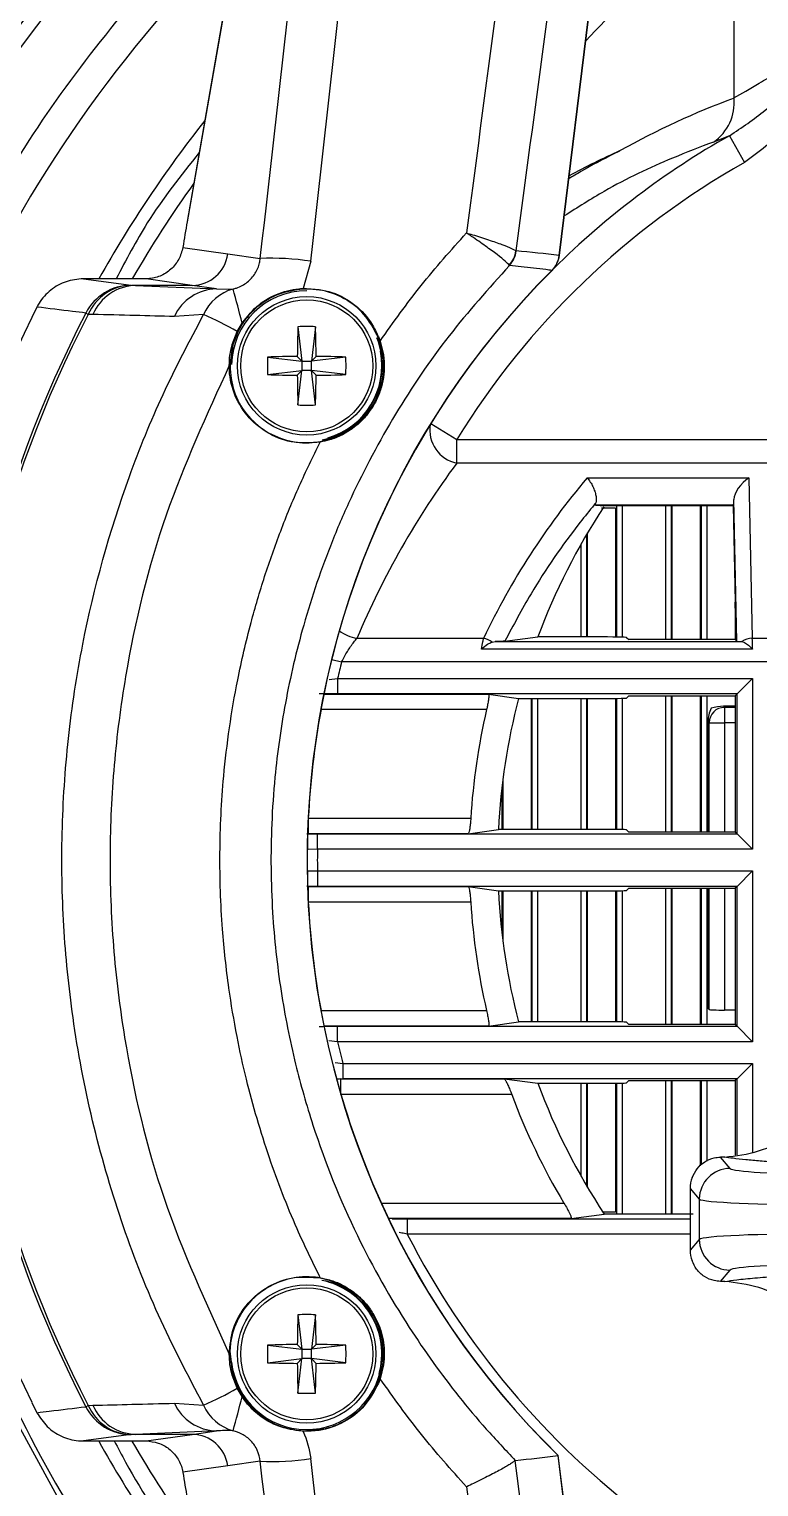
# Model space of a CAD drawing. Extents: x 6 to 134, y 3 to 97.
# Drawn here: x 126.683 to 128.106, y 40.295 to 43.136 of the extents above; entities that cross this region are included whole.
import ezdxf

# ---------------------------------------------------------------- set-up
doc = ezdxf.new("R2010")
doc.units = 0
doc.header["$MEASUREMENT"] = 0
doc.layers.add('OBJECT', color=7, linetype='CONTINUOUS')

msp = doc.modelspace()

# ---------------------------------------------------------------- linework, layer by layer
at = {"layer": 'OBJECT'}
for p, q in [((127.1772, 43.8271), (126.991, 42.7613)), ((127.1772, 43.8265), (126.991, 42.7608)), ((127.7163, 42.6952), (127.828, 43.605)), ((127.7167, 42.6952), (127.8284, 43.6049)), ((128.0571, 43.4233), (128.0571, 43.0021)), ((128.0483, 42.9286), (128.0173, 42.9163)), ((128.0483, 42.9286), (128.0777, 42.8766)), ((126.991, 42.7613), (126.991, 42.7608)), ((126.9827, 42.7108), (127.0701, 42.6983)), ((127.0701, 42.6983), (127.1336, 42.6892)), ((127.2321, 42.6838), (127.2171, 42.6308)), ((127.6321, 42.7041), (127.6325, 42.7039)), ((127.7163, 42.6952), (127.7167, 42.6952)), ((126.7887, 42.6497), (126.8816, 42.6372)), ((126.9108, 42.6497), (126.7887, 42.6497)), ((127.0011, 42.6368), (126.9108, 42.6497)), ((127.6194, 42.6757), (127.6189, 42.6764)), ((127.7022, 42.666), (127.7023, 42.6659)), ((126.8816, 42.6372), (126.8905, 42.6368)), ((126.8905, 42.6368), (127.0479, 42.6301)), ((127.0011, 42.6368), (126.8905, 42.6368)), ((127.0479, 42.6301), (127.0011, 42.6368)), ((127.0479, 42.6301), (127.0806, 42.6297)), ((126.6982, 42.5945), (126.6881, 42.5744)), ((126.7983, 42.5804), (126.7935, 42.5829)), ((126.8073, 42.5802), (126.7983, 42.5804)), ((127.0231, 42.5799), (126.9661, 42.5761)), ((127.0787, 42.5213), (127.0886, 42.5471)), ((127.0897, 42.5465), (127.0798, 42.5209)), ((127.0886, 42.5471), (127.098, 42.5633)), ((127.0989, 42.5625), (127.0897, 42.5465)), ((127.207, 42.5563), (127.2149, 42.4893)), ((127.2412, 42.5563), (127.2334, 42.4893)), ((127.3628, 42.5371), (127.3626, 42.5377)), ((127.3662, 42.5279), (127.3628, 42.5371)), ((127.3638, 42.5375), (127.3635, 42.5381)), ((127.3638, 42.5375), (127.3672, 42.5283)), ((127.0797, 42.5205), (127.0741, 42.4804)), ((127.0774, 42.4944), (127.0806, 42.5135)), ((127.0787, 42.5213), (127.0786, 42.5209)), ((127.0797, 42.5205), (127.0798, 42.5209)), ((127.3726, 42.5014), (127.3662, 42.5279)), ((127.3672, 42.5283), (127.3737, 42.5015)), ((127.1478, 42.4971), (127.2149, 42.4893)), ((127.2149, 42.4893), (127.2058, 42.4984)), ((127.2149, 42.4893), (127.2149, 42.4708)), ((127.2149, 42.4893), (127.2334, 42.4893)), ((127.2425, 42.4984), (127.2334, 42.4893)), ((127.3004, 42.4971), (127.2334, 42.4893)), ((127.2334, 42.4708), (127.2334, 42.4893)), ((127.3726, 42.5014), (127.3726, 42.501)), ((127.3738, 42.5011), (127.3737, 42.5015)), ((127.1478, 42.4629), (127.2149, 42.4708)), ((127.2058, 42.4616), (127.2149, 42.4708)), ((127.207, 42.4037), (127.2149, 42.4708)), ((127.2334, 42.4708), (127.2149, 42.4708)), ((127.2334, 42.4708), (127.2425, 42.4616)), ((127.3004, 42.4629), (127.2334, 42.4708)), ((127.2412, 42.4037), (127.2334, 42.4708)), ((127.4661, 42.3676), (127.5167, 42.3364)), ((127.3124, 42.3587), (127.3123, 42.3586)), ((127.3132, 42.3577), (127.3134, 42.3578)), ((127.5167, 42.2905), (127.5167, 42.3364)), ((127.5167, 42.3364), (130.1766, 42.3364)), ((130.1766, 42.2905), (127.5167, 42.2905)), ((127.7708, 42.2617), (128.0863, 42.2617)), ((128.0863, 42.2617), (128.0928, 41.9489)), ((127.7871, 42.2087), (127.7962, 42.2075)), ((128.0563, 42.2087), (127.7871, 42.2087)), ((127.8028, 42.2077), (128.0553, 42.2077)), ((127.8264, 42.2029), (127.8264, 41.9513)), ((127.8289, 41.9512), (127.8289, 42.2077)), ((127.8389, 42.2077), (127.8389, 41.951)), ((127.9243, 41.9463), (127.9243, 42.2077)), ((127.9343, 42.2077), (127.9343, 41.9463)), ((127.9368, 41.9463), (127.9368, 42.2077)), ((127.9914, 42.2077), (127.9914, 41.9463)), ((127.9939, 41.9463), (127.9939, 42.2077)), ((128.0039, 42.2077), (128.0039, 41.9463)), ((128.0563, 42.2087), (128.0553, 42.2077)), ((128.0553, 42.2077), (128.0593, 42.0193)), ((128.0625, 41.9431), (128.0567, 42.2197)), ((127.7693, 42.1504), (127.7693, 41.9515)), ((127.7718, 41.9515), (127.7718, 42.1547)), ((127.7593, 41.9515), (127.7593, 42.1331)), ((128.0594, 42.0078), (128.0594, 41.9463)), ((127.3219, 41.9489), (127.5691, 41.9489)), ((127.5855, 41.9415), (127.5916, 41.9426)), ((127.5916, 41.9426), (128.0715, 41.9426)), ((127.6104, 41.9433), (127.6747, 41.9515)), ((127.7877, 41.9515), (127.6747, 41.9515)), ((127.8476, 41.9505), (127.8519, 41.9463)), ((128.0594, 41.9463), (127.8519, 41.9463)), ((128.0625, 41.9431), (128.0594, 41.9463)), ((128.0715, 41.9426), (128.0724, 41.9425)), ((128.0928, 41.9489), (129.6004, 41.9489)), ((128.093, 41.928), (127.5648, 41.928)), ((127.2728, 41.9077), (127.2922, 41.9029)), ((130.4011, 41.9029), (127.2922, 41.9029)), ((127.2679, 41.8688), (127.2844, 41.8704)), ((127.2844, 41.8704), (127.2844, 41.8404)), ((127.2844, 41.8704), (128.093, 41.8704)), ((128.093, 41.8704), (128.063, 41.8404)), ((128.093, 41.8704), (128.093, 41.5376)), ((127.2575, 41.8399), (127.5783, 41.8399)), ((128.063, 41.8404), (127.2844, 41.8404)), ((127.5783, 41.8399), (127.637, 41.8315)), ((127.637, 41.8315), (127.7877, 41.8315)), ((127.6614, 41.8315), (127.6614, 41.5765)), ((127.6639, 41.5765), (127.6639, 41.8315)), ((127.6739, 41.8315), (127.6739, 41.5765)), ((127.7593, 41.5765), (127.7593, 41.8315)), ((127.7693, 41.8315), (127.7693, 41.5765)), ((127.7718, 41.5765), (127.7718, 41.8315)), ((127.8264, 41.8317), (127.8264, 41.5763)), ((127.8289, 41.5762), (127.8289, 41.8318)), ((127.8389, 41.832), (127.8389, 41.576)), ((127.8519, 41.8367), (127.8476, 41.8325)), ((127.8519, 41.8367), (128.0594, 41.8367)), ((127.9243, 41.5713), (127.9243, 41.8367)), ((127.9343, 41.8367), (127.9343, 41.5713)), ((127.9368, 41.5713), (127.9368, 41.8367)), ((127.9914, 41.8367), (127.9914, 41.5713)), ((127.9939, 41.5713), (127.9939, 41.8367)), ((128.0039, 41.8367), (128.0039, 41.5713)), ((128.063, 41.8404), (128.0594, 41.8367)), ((128.0594, 41.8367), (128.0594, 41.5713)), ((128.063, 41.5676), (128.063, 41.8404)), ((127.252, 41.8099), (127.252, 41.8117)), ((127.5748, 41.8099), (127.252, 41.8099)), ((128.0366, 41.8165), (128.0387, 41.8144)), ((128.0594, 41.8165), (128.0366, 41.8165)), ((128.0387, 41.8144), (128.0387, 41.7844)), ((128.0387, 41.8144), (128.0594, 41.8144)), ((128.0087, 41.7844), (128.0066, 41.7865)), ((128.0066, 41.5713), (128.0066, 41.7865)), ((128.0087, 41.7844), (128.0387, 41.7844)), ((128.0087, 41.5713), (128.0087, 41.7844)), ((128.0387, 41.7844), (128.0387, 41.5713)), ((128.0594, 41.7844), (128.0387, 41.7844)), ((127.6043, 41.6548), (127.6043, 41.5765)), ((127.6068, 41.5765), (127.6068, 41.6757)), ((127.2273, 41.5681), (127.2273, 41.5981)), ((127.2273, 41.5981), (127.5439, 41.5981)), ((127.5388, 41.5681), (127.5981, 41.5765)), ((127.7877, 41.5765), (127.5981, 41.5765)), ((127.8476, 41.5755), (127.8519, 41.5713)), ((128.0594, 41.5713), (127.8519, 41.5713)), ((128.063, 41.5676), (128.0594, 41.5713)), ((127.2273, 41.5681), (127.2243, 41.5675)), ((127.2243, 41.5675), (127.245, 41.5676)), ((127.2273, 41.5681), (127.2258, 41.5682)), ((127.5388, 41.5681), (127.2273, 41.5681)), ((127.245, 41.5376), (127.245, 41.5676)), ((127.245, 41.5676), (128.063, 41.5676)), ((128.093, 41.5376), (128.063, 41.5676)), ((127.245, 41.5376), (127.2269, 41.5374)), ((128.093, 41.5376), (127.245, 41.5376)), ((127.2253, 41.4956), (127.245, 41.4954)), ((127.245, 41.4954), (127.245, 41.4654)), ((127.245, 41.4954), (128.093, 41.4954)), ((128.093, 41.4954), (128.063, 41.4654)), ((128.093, 41.4954), (128.093, 41.1626)), ((127.245, 41.4654), (127.2243, 41.4655)), ((127.2243, 41.4655), (127.2273, 41.4649)), ((127.2273, 41.4649), (127.2258, 41.4648)), ((127.2273, 41.4649), (127.5388, 41.4649)), ((127.2273, 41.4349), (127.2273, 41.4649)), ((128.063, 41.4654), (127.245, 41.4654)), ((127.5388, 41.4649), (127.5981, 41.4565)), ((127.5981, 41.4565), (127.7877, 41.4565)), ((127.6043, 41.4565), (127.6043, 41.3782)), ((127.6068, 41.3573), (127.6068, 41.4565)), ((127.6614, 41.4565), (127.6614, 41.2015)), ((127.6639, 41.2015), (127.6639, 41.4565)), ((127.6739, 41.4565), (127.6739, 41.2015)), ((127.7593, 41.2015), (127.7593, 41.4565)), ((127.7693, 41.4565), (127.7693, 41.2015)), ((127.7718, 41.2015), (127.7718, 41.4565)), ((127.8264, 41.4567), (127.8264, 41.2013)), ((127.8289, 41.2012), (127.8289, 41.4568)), ((127.8389, 41.457), (127.8389, 41.201)), ((127.8519, 41.4617), (127.8476, 41.4575)), ((127.8519, 41.4617), (128.0594, 41.4617)), ((127.9243, 41.1963), (127.9243, 41.4617)), ((127.9343, 41.4617), (127.9343, 41.1963)), ((127.9368, 41.1963), (127.9368, 41.4617)), ((127.9914, 41.4617), (127.9914, 41.1963)), ((127.9939, 41.1963), (127.9939, 41.4617)), ((128.0039, 41.4617), (128.0039, 41.1963)), ((128.0066, 41.2274), (128.0066, 41.4617)), ((128.0087, 41.2253), (128.0087, 41.4617)), ((128.0387, 41.4617), (128.0387, 41.2242)), ((128.063, 41.4654), (128.0594, 41.4617)), ((128.0594, 41.4617), (128.0594, 41.1963)), ((128.063, 41.1926), (128.063, 41.4654)), ((127.5439, 41.4349), (127.2273, 41.4349)), ((127.252, 41.2231), (127.5748, 41.2231)), ((127.252, 41.2223), (127.252, 41.2231)), ((127.5783, 41.1931), (127.637, 41.2015)), ((127.7877, 41.2015), (127.637, 41.2015)), ((127.8476, 41.2005), (127.8519, 41.1963)), ((128.0087, 41.2253), (128.0066, 41.2274)), ((128.0594, 41.2242), (128.0387, 41.2242)), ((127.5783, 41.1931), (127.2577, 41.1931)), ((127.2844, 41.1626), (127.2844, 41.1926)), ((127.2844, 41.1926), (128.063, 41.1926)), ((128.0594, 41.1963), (127.8519, 41.1963)), ((128.063, 41.1926), (128.0594, 41.1963)), ((128.093, 41.1626), (128.063, 41.1926)), ((127.2844, 41.1626), (127.267, 41.1643)), ((128.093, 41.1626), (127.2844, 41.1626)), ((127.2795, 41.1222), (127.2946, 41.1204)), ((127.2946, 41.1204), (127.2946, 41.0904)), ((127.2946, 41.1204), (128.093, 41.1204)), ((128.093, 41.1204), (128.063, 41.0904)), ((128.093, 41.1204), (128.093, 40.9474)), ((127.2823, 41.0899), (127.2878, 41.0904)), ((127.2909, 41.0899), (127.6092, 41.0899)), ((127.2909, 41.0599), (127.2909, 41.0899)), ((128.063, 41.0904), (127.2946, 41.0904)), ((127.6092, 41.0899), (127.6747, 41.0815)), ((127.8519, 41.0867), (127.8476, 41.0825)), ((127.8519, 41.0867), (128.0594, 41.0867)), ((127.9243, 40.8265), (127.9243, 41.0867)), ((127.9343, 41.0867), (127.9343, 40.8265)), ((127.9368, 40.8265), (127.9368, 41.0867)), ((127.9914, 41.0867), (127.9914, 40.9206)), ((127.9939, 40.9228), (127.9939, 41.0867)), ((128.0039, 41.0867), (128.0039, 40.9299)), ((128.063, 41.0904), (128.0594, 41.0867)), ((128.0594, 41.0867), (128.0594, 40.9414)), ((128.063, 40.9421), (128.063, 41.0904)), ((127.6238, 41.0599), (127.2909, 41.0599)), ((127.6747, 41.0815), (127.7877, 41.0815)), ((127.7593, 40.8999), (127.7593, 41.0815)), ((127.7693, 41.0815), (127.7693, 40.8826)), ((127.7718, 40.8783), (127.7718, 41.0815)), ((127.8264, 41.0817), (127.8264, 40.8301)), ((127.8289, 40.8265), (127.8289, 41.0818)), ((127.8389, 41.082), (127.8389, 40.8265)), ((128.039, 40.9378), (128.0306, 40.9376)), ((128.0494, 40.9156), (128.0306, 40.9376)), ((127.9753, 40.8976), (127.9754, 40.8975)), ((127.9716, 40.8766), (127.9895, 40.8557)), ((127.9716, 40.8766), (127.9716, 40.8165)), ((127.3694, 40.8481), (127.7255, 40.8481)), ((127.9895, 40.8557), (127.9895, 40.7773)), ((127.7396, 40.8181), (127.3834, 40.8181)), ((127.4203, 40.7876), (127.4203, 40.8176)), ((127.4203, 40.8176), (127.9716, 40.8176)), ((127.7396, 40.8181), (127.8043, 40.8265)), ((127.9362, 40.8265), (127.8043, 40.8265)), ((127.9716, 40.8165), (127.9716, 40.7564)), ((127.9716, 40.7876), (127.4203, 40.7876)), ((127.9895, 40.7773), (127.9716, 40.7564)), ((127.9754, 40.7355), (127.9753, 40.7354)), ((128.0306, 40.6954), (128.0494, 40.7174)), ((128.039, 40.6952), (128.0306, 40.6954)), ((127.3123, 40.6754), (127.3124, 40.6753)), ((127.3134, 40.6762), (127.3132, 40.6763)), ((127.207, 40.6303), (127.2149, 40.5633)), ((127.2412, 40.6303), (127.2334, 40.5633)), ((127.0741, 40.5536), (127.0797, 40.5135)), ((127.1478, 40.5711), (127.2149, 40.5633)), ((127.2149, 40.5633), (127.2058, 40.5724)), ((127.2149, 40.5633), (127.2149, 40.5448)), ((127.2149, 40.5633), (127.2334, 40.5633)), ((127.2425, 40.5724), (127.2334, 40.5633)), ((127.3004, 40.5711), (127.2334, 40.5633)), ((127.2334, 40.5448), (127.2334, 40.5633)), ((127.1478, 40.5369), (127.2149, 40.5448)), ((127.2058, 40.5356), (127.2149, 40.5448)), ((127.207, 40.4777), (127.2149, 40.5448)), ((127.2334, 40.5448), (127.2149, 40.5448)), ((127.2412, 40.4777), (127.2334, 40.5448)), ((127.2334, 40.5448), (127.2425, 40.5356)), ((127.3004, 40.5369), (127.2334, 40.5448)), ((127.3662, 40.5061), (127.3726, 40.5326)), ((127.3737, 40.5325), (127.3672, 40.5057)), ((127.3726, 40.533), (127.3726, 40.5326)), ((127.3737, 40.5325), (127.3738, 40.5329)), ((127.0786, 40.5131), (127.0787, 40.5127)), ((127.0886, 40.487), (127.0787, 40.5127)), ((127.0798, 40.5131), (127.0797, 40.5135)), ((127.0798, 40.5131), (127.0897, 40.4875)), ((127.3626, 40.4963), (127.3628, 40.4969)), ((127.3628, 40.4969), (127.3662, 40.5061)), ((127.3635, 40.4959), (127.3638, 40.4965)), ((127.3672, 40.5057), (127.3638, 40.4965)), ((126.785, 40.1907), (126.6255, 40.4809)), ((127.098, 40.4707), (127.0886, 40.487)), ((127.0897, 40.4875), (127.0989, 40.4715)), ((126.6881, 40.4596), (126.6982, 40.4395)), ((126.7935, 40.4511), (126.7983, 40.4536)), ((126.7983, 40.4536), (126.8073, 40.4538)), ((126.9661, 40.4579), (127.0231, 40.4541)), ((126.8816, 40.3968), (126.7887, 40.3843)), ((126.7887, 40.3843), (126.9108, 40.3843)), ((126.8905, 40.3972), (126.8816, 40.3968)), ((127.0479, 40.4039), (126.8905, 40.3972)), ((127.0011, 40.3972), (126.8905, 40.3972)), ((126.9108, 40.3843), (127.0011, 40.3972)), ((127.0011, 40.3972), (127.0479, 40.4039)), ((127.7142, 40.356), (127.7143, 40.356)), ((127.828, 39.429), (127.7142, 40.356)), ((127.7143, 40.356), (127.7144, 40.356)), ((127.8284, 39.4291), (127.7146, 40.3561)), ((127.0701, 40.3357), (126.9827, 40.3232)), ((127.1336, 40.3448), (127.0701, 40.3357)), ((127.6308, 40.3465), (127.63, 40.3461))]:
    msp.add_line(p, q, dxfattribs=at)
at = {"layer": 'OBJECT', "flags": 128}
for points in [[(127.0798, 42.5209), (127.0742, 42.475), (127.0745, 42.4698)], [(127.2478, 42.3319), (127.2713, 42.3376), (127.3124, 42.3587)], [(127.2909, 41.0899), (127.284, 41.0891), (127.2826, 41.0887)], [(127.3124, 40.6753), (127.2713, 40.6964), (127.2503, 40.7017)], [(127.0755, 40.5745), (127.0742, 40.559), (127.0798, 40.5131)]]:
    msp.add_lwpolyline(points, dxfattribs=at)
at = {"layer": 'OBJECT'}
for centre, radius in [((127.2241, 42.48), 0.135), ((127.2241, 42.48), 0.1287), ((127.2241, 40.554), 0.135), ((127.2241, 40.554), 0.1287)]:
    msp.add_circle(centre, radius, dxfattribs=at)
for centre, radius, start, end in [((128.8466, 41.5165), 3.0068, 93.8025, 160.2009), ((128.8466, 41.5165), 2.901, 121.6184, 159.7287), ((128.8466, 41.5165), 2.9067, 121.4467, 159.3669), ((128.8466, 41.5165), 2.7223, 128.6961, 158.2371), ((128.8466, 41.5165), 2.6951, 129.3545, 157.3213), ((128.8466, 41.5165), 2.5186, 134.2685, 155.8244), ((127.964, 42.9932), 0.0936, 304.721, 5.4022), ((128.8466, 41.5165), 2.3227, 141.6389, 150.7976), ((128.8466, 41.5165), 1.6222, 119.4806, 134.6763), ((128.8466, 41.5165), 1.5624, 119.4806, 148.3453), ((128.8466, 41.5165), 2.2663, 144.3956, 149.9969), ((127.0007, 42.7066), 0.0698, 270.3171, 353.1576), ((127.1564, 42.2029), 0.4868, 81.0573, 92.6892), ((127.5822, 42.7109), 0.0503, 316.6578, 352.1924), ((127.5826, 42.7099), 0.0502, 317.0799, 353.0524), ((127.6665, 42.7013), 0.0502, 315.3225, 353.0262), ((127.6671, 42.7013), 0.05, 314.8733, 353), ((128.8461, 41.517), 1.6214, 134.8733, 225.7304), ((128.8461, 41.517), 1.6211, 134.8733, 180), ((126.8821, 42.5378), 0.0994, 90.2517, 152.9966), ((126.8841, 42.544), 0.0932, 91.5272, 156.9951), ((126.893, 42.5436), 0.0932, 91.5256, 156.9105), ((127.0503, 42.5374), 0.0927, 91.4966, 155.3084), ((127.1047, 42.5437), 0.0894, 105.6603, 156.0862), ((127.2241, 42.48), 0.1464, 90, 178.8755), ((125.905, 42.286), 1.2248, 13.0884, 16.3001), ((127.1227, 42.6261), 0.0945, 2.1841, 2.8289), ((128.8461, 41.517), 2.4031, 153.8964, 206.1036), ((128.8461, 41.517), 2.3128, 152.557, 207.443), ((128.8461, 41.517), 2.3074, 152.557, 207.443), ((126.7189, 41.8913), 0.7528, 60.5869, 66.1726), ((127.0865, 42.5421), 0.00541, 54.4284, 67.2036), ((127.0974, 42.5618), 0.00166, 24.3125, 68.2292), ((129.3379, 42.482), 2.1322, 178.0047, 179.5614), ((127.2241, 42.228), 0.3287, 87.0143, 92.9857), ((125.1103, 42.482), 2.1322, 0.4386, 1.9953), ((127.3652, 42.5334), 0.00499, 109.7599, 121.5418), ((127.2241, 42.48), 0.15, 8.0526, 22.6139), ((127.3653, 42.533), 0.00479, 109.2733, 121.5488), ((127.078, 42.5174), 0.00356, 60.7625, 79.421), ((127.078, 42.5177), 0.00371, 60.9884, 78.913), ((127.2241, 42.48), 0.1474, 281.6987, 21.7182), ((127.2241, 42.48), 0.1464, 286.266, 11.158), ((127.3685, 42.5238), 0.00469, 105.5014, 117.9774), ((127.0734, 42.4759), 0.00456, 80.3551, 92.9715), ((127.4761, 42.48), 0.3287, 177.0143, 182.9857), ((127.2221, 40.3662), 2.1322, 90.4386, 91.9953), ((127.2261, 40.3662), 2.1322, 88.0047, 89.5614), ((126.9721, 42.48), 0.3287, 357.0143, 2.9857), ((127.3729, 42.5052), 0.00379, 265.4012, 283.061), ((127.373, 42.5049), 0.00387, 265.3572, 282.6561), ((127.2221, 44.5938), 2.1322, 268.0047, 269.5614), ((129.3379, 42.478), 2.1322, 180.4386, 181.9953), ((125.1103, 42.478), 2.1322, 358.0047, 359.5614), ((127.2261, 44.5938), 2.1322, 270.4386, 271.9953), ((127.2241, 42.732), 0.3287, 267.0143, 272.9857), ((127.5301, 42.3552), 0.0661, 171.098, 258.3145), ((127.3116, 42.357), 0.00182, 22.6981, 66.9045), ((127.3116, 42.357), 0.00188, 23.489, 66.2109), ((127.2221, 42.3266), 0.0287, 9.5728, 11.4771), ((128.8466, 41.5165), 1.25, 146.5702, 159.635), ((127.3358, 42.0278), 0.0801, 233.1273, 259.9779), ((127.5612, 41.9092), 0.0404, 53.0463, 78.7468), ((128.0927, 41.9132), 0.0357, 89.769, 124.746), ((128.8466, 41.5165), 1.6018, 166.0409, 167.2353), ((128.8466, 41.5165), 1.25, 165.4041, 177.2487), ((128.8466, 41.5165), 1.6214, 169.5755, 177.1143), ((128.8466, 41.5165), 1.3053, 167.011, 176.4146), ((128.0388, 41.7843), 0.03, 90.0817, 179.9183), ((128.8461, 41.517), 1.6211, 180, 225.7285), ((128.8466, 41.5165), 1.6018, 179.2455, 180.7545), ((128.8466, 41.5165), 1.25, 182.7513, 194.5959), ((128.8466, 41.5165), 1.6214, 182.8857, 190.4245), ((128.8466, 41.5165), 1.3053, 183.5854, 192.989), ((128.8466, 41.5165), 1.6018, 192.7647, 194.3169), ((128.8466, 41.5165), 1.6214, 196.3573, 204.3446), ((128.8466, 41.5165), 1.3053, 200.4774, 210.8014), ((128.8466, 41.5165), 1.25, 200.365, 213.5043), ((128.0496, 40.8555), 0.0601, 90.1999, 179.7717), ((128.8466, 41.5165), 1.6018, 207.069, 233.1104), ((128.0496, 40.7775), 0.0601, 180.2283, 269.8001), ((127.2241, 40.554), 0.1474, 186.2425, 75.4831), ((127.2221, 40.7074), 0.0287, 348.5229, 350.4272), ((127.2241, 40.554), 0.1464, 344.3746, 78.2735), ((127.3116, 40.677), 0.00182, 293.0955, 337.3019), ((127.3116, 40.677), 0.00188, 293.7891, 336.511), ((129.3379, 40.556), 2.1322, 178.0047, 179.5614), ((127.2241, 40.302), 0.3287, 87.0143, 92.9857), ((125.1103, 40.556), 2.1322, 0.4386, 1.9953), ((127.0734, 40.5581), 0.00456, 267.0285, 279.6449), ((127.4761, 40.554), 0.3287, 177.0143, 182.9857), ((127.2221, 38.4402), 2.1322, 90.4386, 91.9953), ((127.2261, 38.4402), 2.1322, 88.0047, 89.5614), ((126.9721, 40.554), 0.3287, 357.0143, 2.9857), ((127.2221, 42.6678), 2.1322, 268.0047, 269.5614), ((129.3379, 40.552), 2.1322, 180.4386, 181.9953), ((125.1103, 40.552), 2.1322, 358.0047, 359.5614), ((127.2261, 42.6678), 2.1322, 270.4386, 271.9953), ((127.2241, 40.554), 0.15, 337.3861, 351.9474), ((127.373, 40.5291), 0.00387, 77.3439, 94.6428), ((127.3729, 40.5288), 0.00379, 76.939, 94.5988), ((128.8466, 41.5165), 3.0068, 199.6027, 266.1975), ((127.078, 40.5166), 0.00356, 280.579, 299.2375), ((127.078, 40.5163), 0.00371, 281.087, 299.0116), ((127.3652, 40.5006), 0.00499, 238.4582, 250.2401), ((127.3653, 40.501), 0.00479, 238.4512, 250.7267), ((127.3685, 40.5102), 0.00469, 242.0226, 254.4986), ((128.8466, 41.5165), 2.4363, 205.1561, 212.7431), ((126.7189, 41.1427), 0.7528, 293.8274, 299.4131), ((125.905, 40.748), 1.2248, 343.6999, 346.9116), ((127.0865, 40.4919), 0.00541, 292.7964, 305.5716), ((127.0974, 40.4722), 0.00166, 291.7708, 335.6875), ((127.2241, 40.806), 0.3287, 267.0143, 272.9857), ((126.8821, 40.4962), 0.0994, 207.0034, 269.7483), ((126.8841, 40.49), 0.0932, 203.0049, 268.4728), ((126.893, 40.4904), 0.0932, 203.0895, 268.4744), ((127.0503, 40.4966), 0.0927, 204.6916, 268.5034), ((127.1047, 40.4903), 0.0894, 203.9138, 254.3397), ((128.8466, 41.5165), 2.3227, 209.1742, 218.37), ((128.8466, 41.5165), 2.2663, 209.9739, 215.6145), ((127.0007, 40.3274), 0.0698, 6.8424, 89.6829), ((127.1227, 40.4079), 0.0945, 357.1711, 357.8159), ((127.1564, 40.8311), 0.4868, 267.3108, 278.9427)]:
    msp.add_arc(centre, radius, start, end, dxfattribs=at)
for centre, major_axis, ratio, start_param, end_param in [((124.8587, 41.5291), (2.1536, 17.275), 0.121842, 4.794773, 4.859221), ((124.9572, 41.517), (2.1532, 17.375), 0.121162, 4.794599, 4.859047), ((129.5185, 41.517), (2.1532, 17.375), 0.121162, 1.461556, 1.515424), ((129.617, 41.5049), (2.1536, 17.275), 0.121842, 1.46173, 1.51652), ((129.5844, 41.5165), (2.4576, 0), 0.964711, 2.313304, 2.402461), ((128.6336, 41.5165), (1.6185, 0), 0.982242, 1.934938, 2.086532), ((128.5027, 41.5165), (1.5813, 0), 0.964711, 2.006488, 2.077177), ((127.0236, 42.5712), (0.0611, 0.4899), 0.121842, 1.188747, 1.297006), ((127.6011, 41.6699), (1.6505, -0.2027), 0.620494, 1.577155, 1.627852), ((128.8466, 41.2968), (0, 1.666), 0.99455, 0.931752, 1.168675), ((128.8466, 41.3299), (0, 1.4321), 0.989236, 0.862379, 1.12388), ((128.0863, 42.2387), (0.0267, 0.0273), 0.466243, 1.126498, 2.686076), ((128.0563, 42.2387), (0, 0.03), 0.017455, 3.159046, 4.025476), ((128.0591, 42.0078), (0, 0.015), 0.017455, 4.712389, 5.585054), ((127.7877, 41.9505), (0.06, 0), 0.017455, 0.017453, 1.570796), ((128.0925, 41.9431), (0.03, 0), 0.027722, 3.169333, 3.937811), ((128.0925, 41.9029), (0, 0.06), 0.008728, 5.144849, 5.585054), ((127.7877, 41.8325), (0.06, 0), 0.017455, 4.712389, 6.265732), ((128.0246, 41.7985), (0.0089, 0.032), 0.489854, 1.253849, 2.08482), ((128.0216, 41.8015), (0.0334, 0.0079), 0.382382, 1.018197, 1.756804), ((127.7877, 41.5755), (0.06, 0), 0.017455, 0.017453, 1.570796), ((127.7877, 41.4575), (0.06, 0), 0.017455, 4.712389, 6.265732), ((127.7877, 41.2005), (0.06, 0), 0.017455, 0.017453, 1.570796), ((128.0387, 41.2253), (0.03, 0), 0.034921, 3.176499, 4.712389), ((127.7877, 41.0825), (0.06, 0), 0.017455, 4.712389, 6.265732), ((128.0306, 40.8777), (0.0224, 0.056), 0.973344, 1.604915, 1.9608), ((128.2392, 40.9162), (0.19, 0), 0.061163, 3.193953, 4.712389), ((128.2392, 40.8563), (0.25, 0), 0.046484, 3.193953, 4.712389), ((127.9362, 40.8244), (0.12, 0), 0.017455, 1.22174, 1.570796), ((128.2392, 40.7767), (0.25, 0), 0.046484, 1.570796, 3.089233), ((128.0306, 40.7553), (-0.0224, 0.056), 0.973344, 1.180792, 1.536678), ((128.2392, 40.7168), (0.19, 0), 0.061163, 1.570796, 3.089233), ((124.9572, 41.517), (-2.1532, 17.375), 0.121162, 4.565731, 4.630179), ((127.5735, 41.3607), (1.6228, 0.1993), 0.620494, 4.671537, 4.722913), ((127.0236, 40.4628), (-0.0611, 0.4899), 0.121842, 1.844586, 1.952845), ((124.8587, 41.5049), (-2.1536, 17.275), 0.121842, 4.565556, 4.630005), ((129.617, 41.5291), (-2.1536, 17.275), 0.121842, 1.624136, 1.679863), ((129.5185, 41.517), (-2.1532, 17.375), 0.121162, 1.626169, 1.680037)]:
    msp.add_ellipse(centre, major_axis=major_axis, ratio=ratio, start_param=start_param, end_param=end_param, dxfattribs=at)
for points, knots in [([(126.0849, 42.5456), (126.1187, 42.6294), (126.1869, 42.7985), (126.3193, 43.0406), (126.475, 43.2739), (126.6552, 43.4941), (126.858, 43.698), (127.0805, 43.8818), (127.3199, 44.0429), (127.573, 44.1794), (127.8353, 44.2896), (128.1032, 44.3726), (128.373, 44.4308), (128.5544, 44.4482), (128.6444, 44.4568)], [0, 0, 0, 0, 0.080321, 0.16194, 0.244772, 0.329378, 0.414487, 0.5, 0.585518, 0.670628, 0.755228, 0.838065, 0.919682, 1, 1, 1, 1]), ([(126.1123, 42.5461), (126.1534, 42.6455), (126.2359, 42.845), (126.4012, 43.1256), (126.5952, 43.3886), (126.8183, 43.6273), (127.0641, 43.841), (127.2452, 43.9586), (127.3355, 44.0171)], [0, 0, 0, 0, 0.165461, 0.332207, 0.5, 0.667784, 0.834534, 1, 1, 1, 1]), ([(127.174, 43.8087), (127.1496, 43.7922), (127.0396, 43.7175), (126.8638, 43.557), (126.6509, 43.3291), (126.4664, 43.0772), (126.3086, 42.8091), (126.2295, 42.6185), (126.1901, 42.5236)], [0, 0, 0, 0, 0.053808, 0.242875, 0.433073, 0.623282, 0.812344, 1, 1, 1, 1]), ([(126.4882, 42.5579), (126.5243, 42.6338), (126.5968, 42.7861), (126.7333, 43.0006), (126.8906, 43.2005), (127.0159, 43.3391), (127.0929, 43.4046), (127.1052, 43.415)], [0, 0, 0, 0, 0.236987, 0.475403, 0.714972, 0.954559, 1, 1, 1, 1]), ([(128.0483, 42.9286), (128.0721, 42.9445), (128.1251, 42.98), (128.1843, 43.0389), (128.2359, 43.0869), (128.2642, 43.1127), (128.2789, 43.1259), (128.2826, 43.1292), (128.2835, 43.13), (128.2837, 43.1302)], [0, 0, 0, 0, 0.27983, 0.624286, 0.809772, 0.953387, 0.988094, 0.997832, 1, 1, 1, 1]), ([(128.0571, 43.0021), (128.0723, 43.0109), (128.1042, 43.0293), (128.178, 43.0748), (128.2414, 43.1093), (128.2771, 43.1269), (128.2837, 43.1302)], [0, 0, 0, 0, 0.292814, 0.615698, 0.928629, 1, 1, 1, 1]), ([(128.2837, 43.1302), (128.2836, 43.13), (128.2737, 43.1136), (128.2544, 43.0807), (128.2152, 43.0167), (128.1642, 42.9399), (128.1058, 42.8971), (128.0777, 42.8766)], [0, 0, 0, 0, 0.001834, 0.174122, 0.346362, 0.686143, 1, 1, 1, 1]), ([(128.0173, 42.9163), (127.9906, 42.9061), (127.9193, 42.8787), (127.8219, 42.8331), (127.7521, 42.7887), (127.7261, 42.7722)], [0, 0, 0, 0, 0.272584, 0.729887, 1, 1, 1, 1]), ([(127.0145, 42.8957), (126.979, 42.8511), (126.9176, 42.7739), (126.872, 42.6866), (126.8527, 42.6497)], [0, 0, 0, 0, 0.578219, 1, 1, 1, 1]), ([(127.8354, 42.8995), (127.8348, 42.8992), (127.8307, 42.8972), (127.8051, 42.8842), (127.7722, 42.8669), (127.7429, 42.8493), (127.735, 42.8446)], [0, 0, 0, 0, 0.017055, 0.121445, 0.764628, 1, 1, 1, 1]), ([(127.3672, 42.5283), (127.3932, 42.5649), (127.4454, 42.6384), (127.5055, 42.7055), (127.5357, 42.7391)], [0, 0, 0, 0, 0.498582, 1, 1, 1, 1]), ([(127.6189, 42.6764), (127.6169, 42.6785), (127.613, 42.6827), (127.5961, 42.6962), (127.5732, 42.7132), (127.5518, 42.7282), (127.5391, 42.7368), (127.5358, 42.739), (127.5357, 42.7391)], [0, 0, 0, 0, 0.228228, 0.456399, 0.686137, 0.918664, 0.996837, 1, 1, 1, 1]), ([(127.5357, 42.7391), (127.5358, 42.739), (127.5396, 42.7379), (127.5543, 42.7335), (127.5791, 42.7256), (127.6057, 42.7162), (127.6253, 42.7084), (127.6298, 42.7055), (127.6321, 42.7041)], [0, 0, 0, 0, 0.003162, 0.08142, 0.31407, 0.54381, 0.771874, 1, 1, 1, 1]), ([(126.9827, 42.7108), (126.9805, 42.7029), (126.9763, 42.6871), (126.9602, 42.6673), (126.9389, 42.6539), (126.9213, 42.6499), (126.912, 42.6498), (126.9108, 42.6497)], [0, 0, 0, 0, 0.245139, 0.490501, 0.730317, 0.965345, 1, 1, 1, 1]), ([(127.0806, 42.6297), (127.0828, 42.6303), (127.0927, 42.633), (127.1089, 42.6419), (127.1246, 42.6594), (127.1318, 42.6763), (127.1332, 42.6864), (127.1336, 42.6892)], [0, 0, 0, 0, 0.080939, 0.365196, 0.637409, 0.898732, 1, 1, 1, 1]), ([(126.7887, 42.6497), (126.7772, 42.6486), (126.7544, 42.6464), (126.724, 42.6289), (126.7063, 42.6096), (126.6995, 42.597), (126.6982, 42.5945)], [0, 0, 0, 0, 0.30705, 0.614016, 0.922363, 1, 1, 1, 1]), ([(127.6194, 42.6757), (127.5791, 42.6308), (127.4976, 42.54), (127.3947, 42.3875), (127.3221, 42.2518), (127.2626, 42.1141), (127.2172, 41.9809), (127.181, 41.8264), (127.1627, 41.6965), (127.1532, 41.5601), (127.1546, 41.4204), (127.1715, 41.2637), (127.1991, 41.1252), (127.2448, 40.9646), (127.3149, 40.7906), (127.4003, 40.6392), (127.4858, 40.5142), (127.5546, 40.4271), (127.6117, 40.3667), (127.6308, 40.3465)], [0, 0, 0, 0, 0.070342, 0.142185, 0.213874, 0.249509, 0.316988, 0.377484, 0.434213, 0.469591, 0.536582, 0.596635, 0.652944, 0.700936, 0.790973, 0.870893, 0.903047, 0.967591, 1, 1, 1, 1]), ([(127.7022, 42.666), (127.6982, 42.6665), (127.6783, 42.6692), (127.6507, 42.6725), (127.6271, 42.6749), (127.6194, 42.6757)], [0, 0, 0, 0, 0.144675, 0.723378, 1, 1, 1, 1]), ([(127.098, 42.5633), (127.1084, 42.5763), (127.1266, 42.5992), (127.1667, 42.6218), (127.1963, 42.6295), (127.2142, 42.6306), (127.2171, 42.6308)], [0, 0, 0, 0, 0.3537973, 0.6237222, 0.9400594, 1, 1, 1, 1]), ([(127.2171, 42.6297), (127.2006, 42.6274), (127.1696, 42.6229), (127.1312, 42.5995), (127.1098, 42.5781), (127.1009, 42.5653), (127.0989, 42.5625)], [0, 0, 0, 0, 0.352536, 0.661542, 0.924397, 1, 1, 1, 1]), ([(127.2171, 42.6308), (127.2341, 42.6299), (127.2682, 42.6282), (127.3143, 42.6043), (127.3466, 42.5724), (127.3588, 42.5477), (127.3635, 42.5381)], [0, 0, 0, 0, 0.275398, 0.550788, 0.826421, 1, 1, 1, 1]), ([(127.3626, 42.5377), (127.3545, 42.5526), (127.3385, 42.5825), (127.2973, 42.6138), (127.255, 42.6292), (127.2276, 42.6296), (127.2171, 42.6297)], [0, 0, 0, 0, 0.276326, 0.552665, 0.828652, 1, 1, 1, 1]), ([(126.7935, 42.5829), (126.7849, 42.5839), (126.7531, 42.5878), (126.7213, 42.5917), (126.6982, 42.5945)], [0, 0, 0, 0, 0.269854, 1, 1, 1, 1]), ([(127.0231, 40.4541), (126.9926, 40.512), (126.9316, 40.6283), (126.8598, 40.8143), (126.8034, 41.0084), (126.7669, 41.2011), (126.7481, 41.3888), (126.7449, 41.5706), (126.7571, 41.7543), (126.7926, 41.9885), (126.8556, 42.2136), (126.9417, 42.426), (126.9959, 42.5285), (127.0231, 42.5799)], [0, 0, 0, 0, 0.088396, 0.177531, 0.26901, 0.361303, 0.442162, 0.523579, 0.606757, 0.690543, 0.843256, 0.921374, 1, 1, 1, 1]), ([(126.9661, 42.5761), (126.9405, 42.5768), (126.8873, 42.5781), (126.8347, 42.5795), (126.8073, 42.5802)], [0, 0, 0, 0, 0.480478, 1, 1, 1, 1]), ([(127.0731, 42.4805), (127.0733, 42.4873), (127.0738, 42.5009), (127.077, 42.5142), (127.0786, 42.5209)], [0, 0, 0, 0, 0.495275, 1, 1, 1, 1]), ([(127.0731, 42.4805), (127.029, 42.3845), (126.9397, 42.1903), (126.8754, 41.9245), (126.8463, 41.7021), (126.8382, 41.5261), (126.8448, 41.3484), (126.8727, 41.1231), (126.9367, 40.8516), (127.0273, 40.6537), (127.0731, 40.5535)], [0, 0, 0, 0, 0.158308, 0.320393, 0.4075, 0.494607, 0.584228, 0.67385, 0.834938, 1, 1, 1, 1]), ([(127.2504, 42.3314), (127.2334, 42.33), (127.1994, 42.3274), (127.1505, 42.3451), (127.1099, 42.3768), (127.0823, 42.4204), (127.0735, 42.4572), (127.0732, 42.4773), (127.0731, 42.4805)], [0, 0, 0, 0, 0.192555, 0.385109, 0.577707, 0.770474, 0.963486, 1, 1, 1, 1]), ([(127.0741, 42.4804), (127.0757, 42.4635), (127.079, 42.4298), (127.1047, 42.3848), (127.1428, 42.3505), (127.1903, 42.331), (127.2277, 42.3287), (127.2472, 42.3318), (127.2503, 42.3323)], [0, 0, 0, 0, 0.19323, 0.386467, 0.579539, 0.772364, 0.965005, 1, 1, 1, 1]), ([(127.3124, 42.3587), (127.3248, 42.3697), (127.3491, 42.3913), (127.3695, 42.4357), (127.3754, 42.4728), (127.3733, 42.494), (127.3726, 42.501)], [0, 0, 0, 0, 0.307575, 0.605514, 0.870211, 1, 1, 1, 1]), ([(127.3738, 42.5011), (127.3746, 42.4928), (127.3762, 42.476), (127.3733, 42.451), (127.3665, 42.4265), (127.356, 42.4044), (127.3425, 42.3849), (127.3284, 42.3695), (127.3179, 42.3613), (127.3134, 42.3578)], [0, 0, 0, 0, 0.152382, 0.309304, 0.460169, 0.616337, 0.751913, 0.891628, 1, 1, 1, 1]), ([(127.2503, 42.3323), (127.2666, 42.3367), (127.2889, 42.3427), (127.3073, 42.3553), (127.3123, 42.3586)], [0, 0, 0, 0, 0.7307965, 1, 1, 1, 1]), ([(127.3132, 42.3577), (127.3064, 42.3532), (127.2925, 42.3442), (127.2711, 42.3357), (127.2565, 42.3327), (127.2504, 42.3314)], [0, 0, 0, 0, 0.36015, 0.73065, 1, 1, 1, 1]), ([(127.2504, 40.7026), (127.2351, 40.7341), (127.1979, 40.8102), (127.1483, 40.9392), (127.1112, 41.0654), (127.0868, 41.1762), (127.0705, 41.2735), (127.0576, 41.3927), (127.0529, 41.5307), (127.0609, 41.6934), (127.0827, 41.8436), (127.1128, 41.9729), (127.1413, 42.0697), (127.1727, 42.1585), (127.2086, 42.2461), (127.2365, 42.3029), (127.2504, 42.3314)], [0, 0, 0, 0, 0.062169, 0.150354, 0.244924, 0.29535, 0.351758, 0.419932, 0.50785, 0.596524, 0.708699, 0.776564, 0.832035, 0.887658, 0.94375, 1, 1, 1, 1]), ([(127.7708, 42.2617), (127.7708, 42.2617), (127.7714, 42.261), (127.774, 42.258), (127.7783, 42.2519), (127.7831, 42.2427), (127.7864, 42.2336), (127.7884, 42.2253), (127.789, 42.2178), (127.7881, 42.2144), (127.7876, 42.2128)], [0, 0, 0, 0, 0.0037845, 0.0546584, 0.2494101, 0.4200307, 0.5715276, 0.7134545, 0.8567932, 1, 1, 1, 1]), ([(127.7876, 42.2128), (127.7866, 42.2115), (127.7762, 42.1991), (127.7298, 42.1413), (127.6688, 42.0532), (127.6269, 41.9742), (127.6104, 41.9433)], [0, 0, 0, 0, 0.014416, 0.144501, 0.665406, 1, 1, 1, 1]), ([(127.7871, 42.2087), (127.7869, 42.209), (127.7864, 42.2094), (127.7873, 42.2117), (127.7876, 42.2128)], [0, 0, 0, 0, 0.5550377, 1, 1, 1, 1]), ([(127.7962, 42.2075), (127.7961, 42.2076), (127.7959, 42.2076), (127.7969, 42.2077), (127.7982, 42.2077), (127.8, 42.2077), (127.8016, 42.2077), (127.8025, 42.2077), (127.8028, 42.2077)], [0, 0, 0, 0, 0.309489, 0.493725, 0.647289, 0.801487, 0.943399, 1, 1, 1, 1]), ([(127.8264, 42.2029), (127.826, 42.2029), (127.8251, 42.2029), (127.8187, 42.2029), (127.8098, 42.2029), (127.8025, 42.2029), (127.799, 42.2029), (127.7989, 42.2029)], [0, 0, 0, 0, 0.248534, 0.497068, 0.745603, 0.994137, 1, 1, 1, 1]), ([(127.2922, 41.9029), (127.2959, 41.9099), (127.3034, 41.924), (127.314, 41.9392), (127.3199, 41.9464), (127.3219, 41.9489)], [0, 0, 0, 0, 0.396075, 0.797134, 1, 1, 1, 1]), ([(127.5648, 41.928), (127.5657, 41.9331), (127.5672, 41.9408), (127.5686, 41.9468), (127.5691, 41.9489)], [0, 0, 0, 0, 0.6466905, 1, 1, 1, 1]), ([(127.5648, 41.928), (127.5648, 41.9281), (127.5689, 41.9317), (127.576, 41.9374), (127.5826, 41.9403), (127.5855, 41.9415)], [0, 0, 0, 0, 0.008868, 0.572493, 1, 1, 1, 1]), ([(127.6104, 41.9433), (127.6084, 41.9431), (127.605, 41.9429), (127.5956, 41.9427), (127.5916, 41.9426)], [0, 0, 0, 0, 0.575319, 1, 1, 1, 1]), ([(128.0724, 41.9425), (128.0748, 41.9418), (128.0795, 41.9404), (128.0866, 41.9346), (128.0911, 41.9301), (128.0929, 41.9281), (128.093, 41.928)], [0, 0, 0, 0, 0.378286, 0.740602, 0.992265, 1, 1, 1, 1]), ([(127.2844, 41.8404), (127.2739, 41.8404), (127.2616, 41.8404), (127.2503, 41.8405), (127.2487, 41.8405)], [0, 0, 0, 0, 0.8619923, 1, 1, 1, 1]), ([(127.5783, 41.8399), (127.5786, 41.8395), (127.5793, 41.8388), (127.5791, 41.8338), (127.5781, 41.8265), (127.5766, 41.8181), (127.5753, 41.8124), (127.5748, 41.8099)], [0, 0, 0, 0, 0.2085464, 0.4171637, 0.6247908, 0.8357522, 1, 1, 1, 1]), ([(127.5439, 41.5981), (127.5437, 41.5947), (127.5432, 41.588), (127.5421, 41.579), (127.5409, 41.5722), (127.5397, 41.5687), (127.539, 41.5683), (127.5388, 41.5681)], [0, 0, 0, 0, 0.216609, 0.433176, 0.650777, 0.869529, 1, 1, 1, 1]), ([(127.5388, 41.4649), (127.5392, 41.4645), (127.5401, 41.4637), (127.5414, 41.4583), (127.5426, 41.4504), (127.5434, 41.4421), (127.5438, 41.4368), (127.5439, 41.4349)], [0, 0, 0, 0, 0.21925, 0.438497, 0.657712, 0.876113, 1, 1, 1, 1]), ([(127.5748, 41.2231), (127.5755, 41.2197), (127.577, 41.213), (127.5785, 41.2039), (127.5793, 41.1972), (127.5791, 41.1937), (127.5785, 41.1933), (127.5783, 41.1931)], [0, 0, 0, 0, 0.220859, 0.441926, 0.657693, 0.867325, 1, 1, 1, 1]), ([(127.2487, 41.1925), (127.2497, 41.1925), (127.2609, 41.1926), (127.2732, 41.1926), (127.2844, 41.1926)], [0, 0, 0, 0, 0.081826, 1, 1, 1, 1]), ([(127.6092, 41.0899), (127.6098, 41.0895), (127.6109, 41.0887), (127.6139, 41.0835), (127.6174, 41.076), (127.6209, 41.0676), (127.623, 41.062), (127.6238, 41.0599)], [0, 0, 0, 0, 0.207811, 0.415259, 0.632109, 0.861308, 1, 1, 1, 1]), ([(128.039, 40.9378), (128.0613, 40.9403), (128.1059, 40.9455), (128.1673, 40.9777), (128.2207, 41.0243), (128.2439, 41.066), (128.2555, 41.0869)], [0, 0, 0, 0, 0.249632, 0.499592, 0.749409, 1, 1, 1, 1]), ([(127.9754, 40.8975), (127.9783, 40.9036), (127.9842, 40.9159), (127.9997, 40.9293), (128.0159, 40.9364), (128.0265, 40.9373), (128.0306, 40.9376)], [0, 0, 0, 0, 0.272657, 0.546141, 0.8274, 1, 1, 1, 1]), ([(128.2283, 40.9171), (128.2253, 40.918), (128.22, 40.9196), (128.2028, 40.9217), (128.1844, 40.9236), (128.1626, 40.9255), (128.1369, 40.9276), (128.1083, 40.93), (128.0796, 40.9326), (128.055, 40.9351), (128.044, 40.9369), (128.039, 40.9378)], [0, 0, 0, 0, 0.115434, 0.204199, 0.296296, 0.390311, 0.496175, 0.628006, 0.757037, 0.887489, 1, 1, 1, 1]), ([(127.7255, 40.8481), (127.7276, 40.8444), (127.732, 40.837), (127.7369, 40.8277), (127.7396, 40.8214), (127.7403, 40.8186), (127.7398, 40.8182), (127.7396, 40.8181)], [0, 0, 0, 0, 0.259509, 0.520202, 0.708476, 0.89739, 1, 1, 1, 1]), ([(127.3907, 40.8175), (127.3956, 40.8175), (127.4052, 40.8176), (127.4154, 40.8176), (127.4203, 40.8176)], [0, 0, 0, 0, 0.51142, 1, 1, 1, 1]), ([(127.8264, 40.8301), (127.826, 40.8301), (127.8251, 40.8301), (127.8187, 40.8301), (127.8107, 40.8301), (127.8048, 40.8301), (127.8024, 40.8301)], [0, 0, 0, 0, 0.271756, 0.543512, 0.815269, 1, 1, 1, 1]), ([(127.4203, 40.7876), (127.4167, 40.7883), (127.4113, 40.7892), (127.4062, 40.7901), (127.4046, 40.7904)], [0, 0, 0, 0, 0.68279, 1, 1, 1, 1]), ([(128.0306, 40.6954), (128.0266, 40.6957), (128.0157, 40.6966), (127.999, 40.704), (127.9836, 40.7178), (127.978, 40.73), (127.9754, 40.7355)], [0, 0, 0, 0, 0.1688448, 0.4625835, 0.7532198, 1, 1, 1, 1]), ([(127.0731, 40.5535), (127.0747, 40.5705), (127.078, 40.6045), (127.1039, 40.6498), (127.1423, 40.6843), (127.1901, 40.704), (127.2277, 40.7062), (127.2474, 40.7031), (127.2504, 40.7026)], [0, 0, 0, 0, 0.19324, 0.386487, 0.579566, 0.772391, 0.965024, 1, 1, 1, 1]), ([(127.2503, 40.7017), (127.2334, 40.703), (127.1996, 40.7056), (127.1509, 40.688), (127.1107, 40.6565), (127.0832, 40.6132), (127.0745, 40.5767), (127.0742, 40.5567), (127.0741, 40.5536)], [0, 0, 0, 0, 0.192566, 0.385131, 0.577738, 0.770507, 0.963514, 1, 1, 1, 1]), ([(127.3123, 40.6754), (127.2982, 40.6839), (127.2789, 40.6957), (127.2564, 40.7004), (127.2503, 40.7017)], [0, 0, 0, 0, 0.728741, 1, 1, 1, 1]), ([(127.2504, 40.7026), (127.2586, 40.7008), (127.2754, 40.6971), (127.2963, 40.6876), (127.3083, 40.6796), (127.3132, 40.6763)], [0, 0, 0, 0, 0.3612598, 0.7378287, 1, 1, 1, 1]), ([(128.039, 40.6952), (128.0463, 40.6964), (128.0617, 40.6988), (128.098, 40.7021), (128.1325, 40.705), (128.1602, 40.7073), (128.1796, 40.709), (128.1994, 40.7109), (128.2191, 40.7132), (128.2253, 40.715), (128.2283, 40.7159)], [0, 0, 0, 0, 0.1538204, 0.3254596, 0.5037815, 0.6000056, 0.6818576, 0.7631212, 0.8845433, 1, 1, 1, 1]), ([(128.2555, 40.5461), (128.244, 40.5669), (128.2209, 40.6085), (128.1676, 40.6551), (128.1061, 40.6875), (128.0614, 40.6926), (128.039, 40.6952)], [0, 0, 0, 0, 0.2494679, 0.4993192, 0.7491667, 1, 1, 1, 1]), ([(127.3726, 40.533), (127.3734, 40.5496), (127.3748, 40.5829), (127.3564, 40.6291), (127.3329, 40.6591), (127.3169, 40.6717), (127.3124, 40.6753)], [0, 0, 0, 0, 0.306652, 0.614034, 0.892132, 1, 1, 1, 1]), ([(127.3134, 40.6762), (127.3197, 40.6711), (127.3327, 40.6607), (127.3484, 40.6415), (127.3611, 40.62), (127.3695, 40.5981), (127.3743, 40.5761), (127.376, 40.5546), (127.3745, 40.5402), (127.3738, 40.5329)], [0, 0, 0, 0, 0.152268, 0.309201, 0.454216, 0.604716, 0.734315, 0.866596, 1, 1, 1, 1]), ([(127.0786, 40.5131), (127.077, 40.5197), (127.0738, 40.5329), (127.0733, 40.5466), (127.0731, 40.5535)], [0, 0, 0, 0, 0.4953429, 1, 1, 1, 1]), ([(128.6444, 38.5762), (128.554, 38.5849), (128.3718, 38.6023), (128.1009, 38.661), (127.8318, 38.7446), (127.5683, 38.8558), (127.3143, 38.9934), (127.0741, 39.156), (126.851, 39.3413), (126.648, 39.5469), (126.4677, 39.7688), (126.3124, 40.0039), (126.1805, 40.2477), (126.1129, 40.4179), (126.0794, 40.5023)], [0, 0, 0, 0, 0.080292, 0.161895, 0.244722, 0.329339, 0.414466, 0.5, 0.585539, 0.670666, 0.755278, 0.83811, 0.919711, 1, 1, 1, 1]), ([(127.2171, 40.4043), (127.2341, 40.4051), (127.2679, 40.4069), (127.3137, 40.4306), (127.3458, 40.4622), (127.3579, 40.4868), (127.3626, 40.4963)], [0, 0, 0, 0, 0.275405, 0.550801, 0.826443, 1, 1, 1, 1]), ([(127.3635, 40.4959), (127.3554, 40.4808), (127.3392, 40.4507), (127.2978, 40.4192), (127.2552, 40.4038), (127.2276, 40.4034), (127.2171, 40.4032)], [0, 0, 0, 0, 0.276322, 0.552658, 0.828641, 1, 1, 1, 1]), ([(127.5357, 40.2949), (127.5057, 40.3284), (127.4456, 40.3954), (127.3934, 40.4689), (127.3672, 40.5057)], [0, 0, 0, 0, 0.498582, 1, 1, 1, 1]), ([(127.2171, 40.4032), (127.2002, 40.4055), (127.1712, 40.4096), (127.1346, 40.4304), (127.1119, 40.4511), (127.1015, 40.4658), (127.098, 40.4707)], [0, 0, 0, 0, 0.3569306, 0.612992, 0.8701697, 1, 1, 1, 1]), ([(127.0989, 40.4715), (127.1092, 40.4588), (127.1274, 40.4362), (127.167, 40.4136), (127.1965, 40.4056), (127.2143, 40.4044), (127.2171, 40.4043)], [0, 0, 0, 0, 0.35074, 0.624871, 0.939556, 1, 1, 1, 1]), ([(126.6982, 40.4395), (126.7062, 40.4405), (126.7379, 40.4444), (126.7698, 40.4482), (126.7935, 40.4511)], [0, 0, 0, 0, 0.25403, 1, 1, 1, 1]), ([(126.6982, 40.4395), (126.7042, 40.43), (126.7164, 40.4109), (126.7455, 40.3919), (126.7708, 40.3848), (126.7855, 40.3844), (126.7887, 40.3843)], [0, 0, 0, 0, 0.302947, 0.605662, 0.913216, 1, 1, 1, 1]), ([(126.8073, 40.4538), (126.8326, 40.4545), (126.8852, 40.4559), (126.9385, 40.4572), (126.9661, 40.4579)], [0, 0, 0, 0, 0.480478, 1, 1, 1, 1]), ([(127.0806, 40.4043), (127.075, 40.4045), (127.0638, 40.4049), (127.0532, 40.4043), (127.0479, 40.4039)], [0, 0, 0, 0, 0.499904, 1, 1, 1, 1]), ([(126.8489, 40.3843), (126.8562, 40.3705), (126.8962, 40.2945), (126.9522, 40.2092), (127.0061, 40.1426), (127.0158, 40.1306)], [0, 0, 0, 0, 0.153616, 0.848057, 1, 1, 1, 1]), ([(126.9108, 40.3843), (126.9189, 40.3835), (126.9349, 40.3819), (126.9564, 40.3697), (126.9728, 40.3518), (126.9804, 40.335), (126.9823, 40.3253), (126.9827, 40.3232)], [0, 0, 0, 0, 0.231454, 0.4628, 0.696832, 0.93503, 1, 1, 1, 1]), ([(127.1336, 40.3448), (127.1322, 40.3521), (127.1293, 40.3667), (127.1161, 40.3853), (127.0993, 40.3984), (127.0864, 40.4024), (127.0806, 40.4043)], [0, 0, 0, 0, 0.262327, 0.524834, 0.784589, 1, 1, 1, 1]), ([(127.2171, 40.4032), (127.2172, 40.4031), (127.225, 40.3864), (127.2286, 40.3683), (127.2321, 40.3502)], [0, 0, 0, 0, 0.008018, 1, 1, 1, 1]), ([(127.63, 40.3461), (127.6292, 40.3453), (127.6275, 40.3437), (127.622, 40.34), (127.6143, 40.3353), (127.6046, 40.3298), (127.593, 40.3235), (127.5798, 40.3166), (127.5651, 40.3091), (127.5504, 40.3019), (127.5404, 40.2971), (127.5358, 40.295), (127.5357, 40.2949)], [0, 0, 0, 0, 0.107947, 0.219112, 0.327034, 0.437926, 0.548974, 0.662956, 0.779436, 0.899054, 0.996513, 1, 1, 1, 1])]:
    msp.add_open_spline(points, degree=3, knots=knots, dxfattribs=at)

doc.saveas('drawing.dxf')
